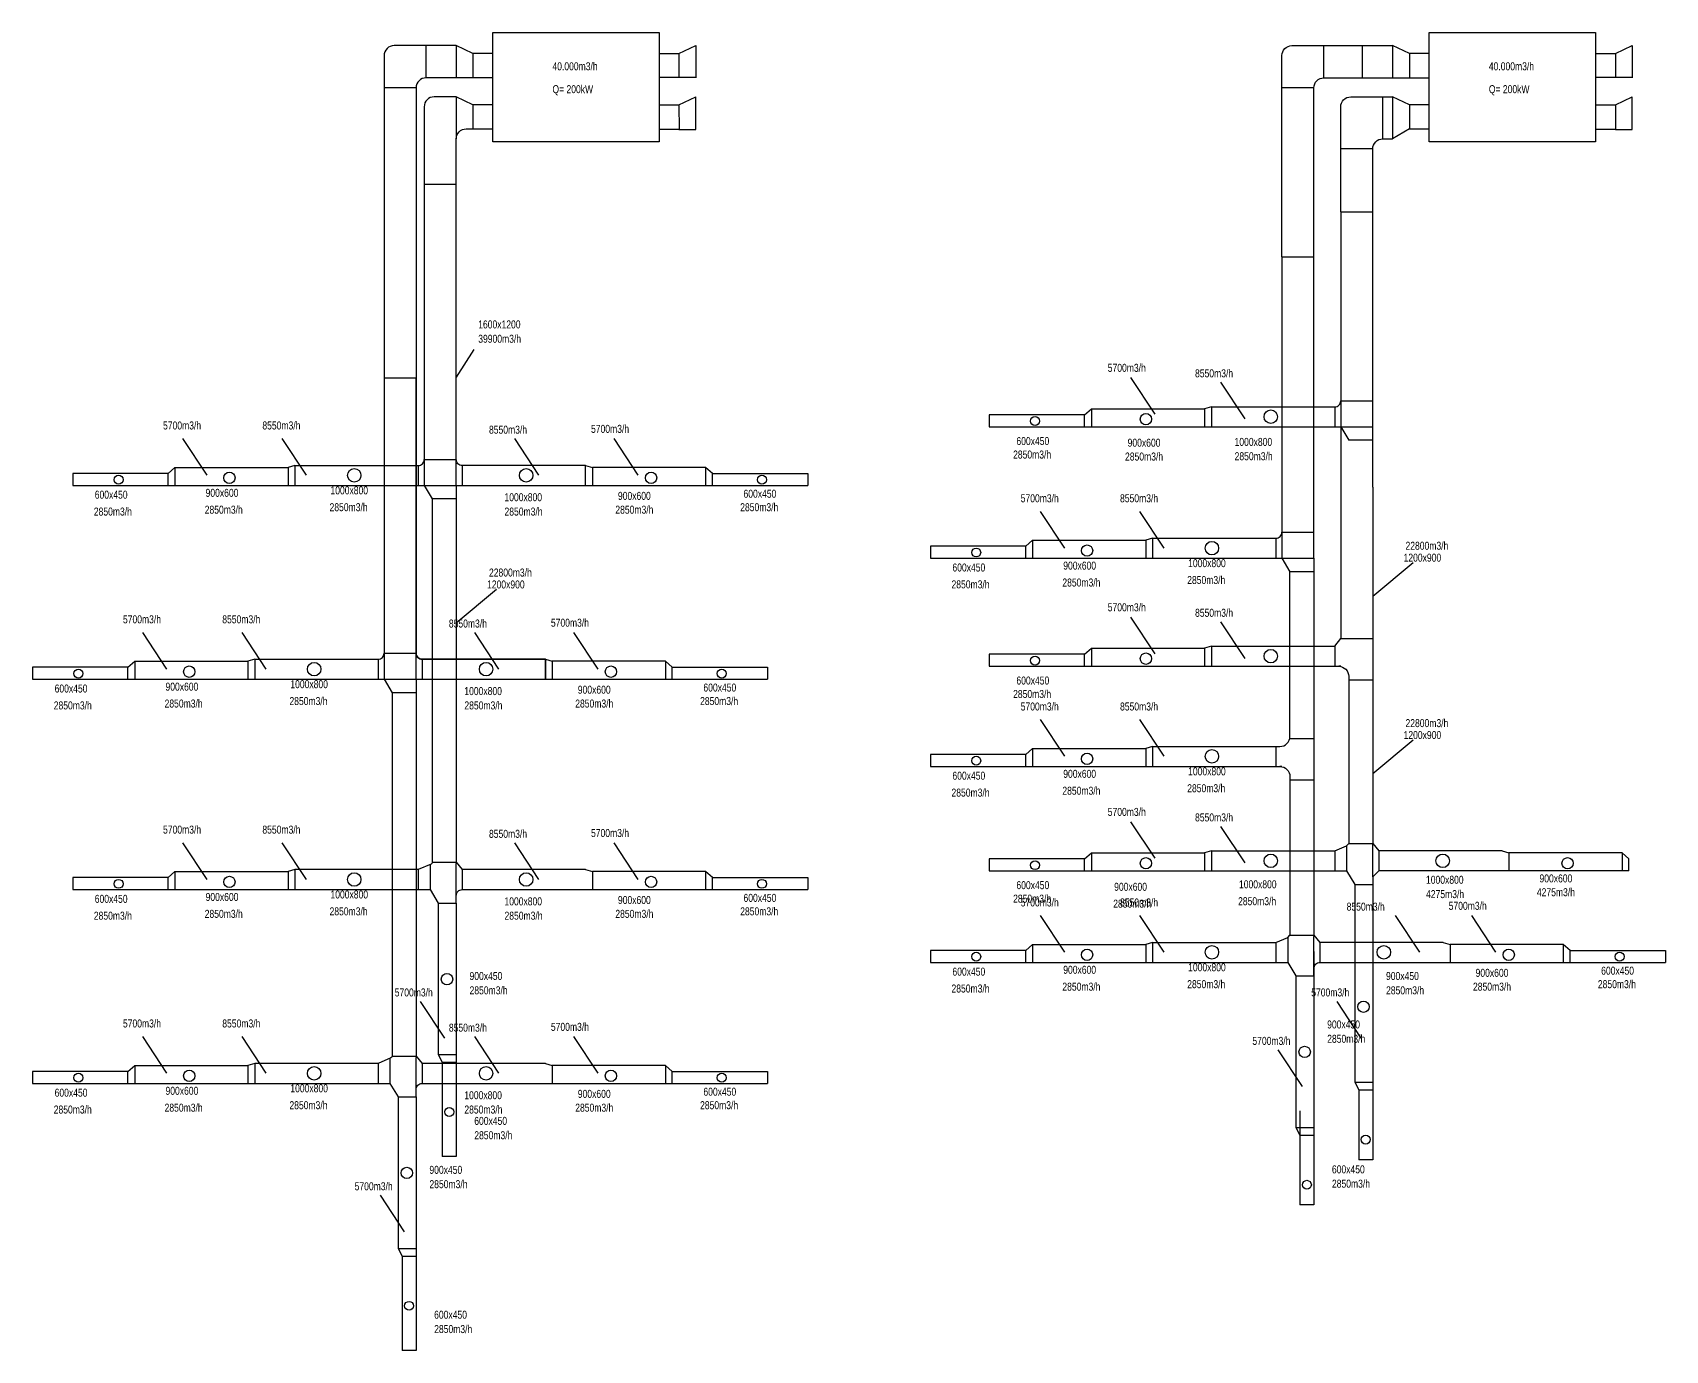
# Model space of a CAD drawing. Header units: metres. Extents: x 52842 to 69748, y 1819 to 8406.
# Drawn here: x 61585 to 69748, y 1819 to 8406 of the extents above; entities that cross this region are included whole.
import ezdxf

# ---------------------------------------------------------------- set-up
doc = ezdxf.new("R2010")
doc.units = ezdxf.units.M
for name, color, linetype in [('D', 1, 'Continuous'), ('L', 8, 'Continuous'), ('S', 3, 'Continuous'), ('T', 7, 'Continuous'), ('U', 5, 'Continuous')]:
    doc.layers.add(name, color=color, linetype=linetype)

msp = doc.modelspace()

# ---------------------------------------------------------------- linework, layer by layer
at = {"layer": 'D', "color": 1}
for points in [[(63702.9, 8085.1), (63592.9, 8085.1, 0.414213), (63542.9, 8035.1), (63543, 6142.5)], [(68125.3, 7511.1), (68125.3, 8035.1, -0.414214), (68175.3, 8085.1), (68384.7, 8085.1)], [(64349.3, 6142.5), (64349.3, 6242.5), (63733, 6242.5, -0.414242), (63703, 6272.5), (63702.9, 7875.1, -0.414222), (63752.9, 7925.1), (63886.3, 7925.1)], [(68285.3, 7511.1), (68285.3, 7825.1, -0.414214), (68335.3, 7875.1), (68384.7, 7875.1)], [(64349.3, 6142.5), (64349.3, 6242.5), (63733, 6242.5, -0.414242), (63703, 6272.5), (63703, 7649)], [(67478.5, 6535.6), (68095.3, 6535.6, 0.414214), (68125.3, 6565.6), (68125.3, 6565.5)], [(62896.2, 6242.5), (63513, 6242.5, 0.414214), (63543, 6272.5), (63543, 6272.5)], [(63583, 6075.5), (63583, 4258.9, -0.299827), (63576.9, 4249.7), (63513, 4222.2), (62896.2, 4222.2)], [(68125.3, 5238.5), (68115.3, 5238.5, -0.414214), (68165.3, 5188.5), (68165.3, 5171.5)], [(63703, 4055.3), (63703, 4092.3, -0.414214), (63733, 4122.3), (65460.2, 4122.3)]]:
    msp.add_lwpolyline(points, format="xyb", dxfattribs=at)
for points in [[(63786.6, 8045.1), (63702.9, 8085.1)], [(63702.9, 8085.1), (63702.9, 7875.1)], [(68335.3, 7875.1), (68335.3, 8085.1)], [(68468.3, 8045.1), (68384.7, 8085.1)], [(68384.7, 8085.1), (68384.7, 7875.1)], [(63886.6, 8045.1), (63786.6, 8045.1)], [(63786.6, 8045.1), (63786.6, 7925.1)], [(68568.3, 8045.1), (68468.3, 8045.1)], [(68468.3, 8045.1), (68468.3, 7925.1)], [(68468.3, 7925.1), (68384.7, 7875.1)], [(68468.3, 7925.1), (68568, 7925.1)], [(68285.3, 7825.1), (68125.3, 7825.1)], [(63543, 7649), (63543, 6142.5)], [(63543, 7649), (63703, 7649)], [(68125.3, 7511.1), (68125.3, 5377.8)], [(68125.3, 7511.1), (68285.3, 7511.1)], [(68285.3, 6134.6), (68285.3, 7511.1)], [(67478.5, 6535.6), (67444.7, 6525.6)], [(67478.5, 6535.6), (67478.5, 6435.6)], [(68095.3, 6535.5), (68095.3, 6435.6)], [(68125.3, 6565.6), (68285.3, 6565.6)], [(68285.3, 6435.6), (68285.3, 6565.5)], [(66844.6, 6495.6), (66368.1, 6495.6)], [(66368.1, 6495.6), (66368.1, 6435.6)], [(66844.6, 6495.6), (66878.5, 6525.6)], [(66844.6, 6435.6), (66844.6, 6495.6)], [(66878.5, 6525.6), (67444.7, 6525.6)], [(66878.5, 6525.6), (66878.5, 6435.6)], [(67444.7, 6525.6), (67444.7, 6435.6)], [(66368.1, 6435.6), (68125.3, 6435.6)], [(68125.3, 6435.6), (68165.3, 6368.6)], [(68125.3, 6435.6), (68285.3, 6435.6)], [(68285.3, 6368.6), (68165.3, 6368.6)], [(62262.3, 6202.5), (62296.1, 6232.5)], [(62296.1, 6232.5), (62862.4, 6232.5)], [(62296.1, 6232.5), (62296.1, 6142.5)], [(62896.2, 6242.5), (62862.4, 6232.5)], [(62862.4, 6232.5), (62862.4, 6142.5)], [(62896.2, 6242.5), (62896.2, 6142.5)], [(63513, 6242.5), (63513, 6142.5)], [(63543, 6272.5), (63703, 6272.5)], [(63703, 6142.5), (63703, 6272.5)], [(63733, 6242.5), (63733, 6142.5)], [(64349.8, 6242.5), (64383.6, 6232.5)], [(64949.8, 6232.5), (64383.6, 6232.5)], [(64383.6, 6232.5), (64383.6, 6142.5)], [(64983.7, 6202.5), (64949.8, 6232.5)], [(64949.8, 6232.5), (64949.8, 6142.5)], [(62262.3, 6202.5), (61785.8, 6202.5)], [(61785.8, 6202.5), (61785.8, 6142.5)], [(61785.8, 6142.5), (63543, 6142.5)], [(62262.3, 6142.5), (62262.3, 6202.5)], [(63543, 6142.5), (63583, 6075.5)], [(63543, 6142.5), (63703, 6142.5)], [(63703, 6142.5), (65460.2, 6142.5)], [(63703, 6142.5), (63703, 4252.2)], [(64983.7, 6142.5), (64983.7, 6202.5)], [(64983.7, 6202.5), (65460.2, 6202.5)], [(65460.2, 6202.5), (65460.2, 6142.5)], [(68285.3, 6134.6), (68285.3, 4352.2)], [(63703, 6075.5), (63583, 6075.5)], [(66844.6, 5298.5), (66878.5, 5328.5)], [(66878.5, 5328.5), (67444.7, 5328.5)], [(66878.5, 5328.5), (66878.5, 5238.5)], [(67478.5, 5338.5), (67444.7, 5328.5)], [(67444.7, 5328.5), (67444.7, 5238.5)], [(67478.5, 5338.5), (68095.3, 5338.5), (68125.3, 5377.8), (68165.3, 5377.8)], [(67478.5, 5338.5), (67478.5, 5238.5)], [(68095.3, 5338.5), (68095.3, 5238.5)], [(68165.3, 5377.8), (68285.3, 5377.8)], [(66844.6, 5298.5), (66368.1, 5298.5)], [(66368.1, 5298.5), (66368.1, 5238.5)], [(66368.1, 5238.5), (68125.3, 5238.5)], [(66844.6, 5238.5), (66844.6, 5298.5)], [(68165.3, 5171.5), (68165.3, 4352.2)], [(68165.3, 5171.5), (68285.3, 5171.5)], [(67478.5, 4315.6), (68095.3, 4315.6), (68154.3, 4340.9), (68165.3, 4352.2)], [(68154.3, 4340.9), (68154.3, 4215.6)], [(68165.3, 4352.2), (68285.3, 4352.2)], [(68285.3, 4185.6), (68285.3, 4352.2)], [(68285.3, 4352.2), (68315.3, 4315.6)], [(63572, 4247.6), (63572, 4122.3)], [(63583, 4258.9), (63703, 4258.9)], [(63703, 4258.9), (63733, 4222.2)], [(63703, 4092.3), (63703, 4252.2)], [(66844.6, 4275.6), (66368.1, 4275.6)], [(66368.1, 4275.6), (66368.1, 4215.6)], [(66844.6, 4275.6), (66878.5, 4305.6)], [(66844.6, 4215.6), (66844.6, 4275.6)], [(66878.5, 4305.6), (67444.7, 4305.6)], [(66878.5, 4305.6), (66878.5, 4215.6)], [(67478.5, 4315.6), (67444.7, 4305.6)], [(67444.7, 4305.6), (67444.7, 4215.6)], [(67478.5, 4315.6), (67478.5, 4215.6)], [(68095.3, 4315.6), (68095.3, 4215.6)], [(68315.3, 4315.6), (68315.3, 4215.6)], [(68932.1, 4315.6), (68315.3, 4315.6)], [(68932.1, 4315.6), (68965.9, 4305.6)], [(69532.2, 4305.6), (68965.9, 4305.6)], [(68965.9, 4305.6), (68965.9, 4215.6)], [(69566, 4275.6), (69532.2, 4305.6)], [(69532.2, 4305.6), (69532.2, 4215.6)], [(69566, 4215.6), (69566, 4275.6)], [(62262.3, 4182.3), (61785.8, 4182.3)], [(61785.8, 4182.3), (61785.8, 4122.3)], [(62262.3, 4182.3), (62296.1, 4212.3)], [(62262.3, 4122.3), (62262.3, 4182.3)], [(62296.1, 4212.3), (62862.4, 4212.3)], [(62296.1, 4212.3), (62296.1, 4122.3)], [(62896.2, 4222.3), (62862.4, 4212.3)], [(62862.4, 4212.3), (62862.4, 4122.3)], [(62896.2, 4222.3), (62896.2, 4122.3)], [(63513, 4222.2), (63513, 4122.3)], [(64349.8, 4222.3), (63732.9, 4222.3)], [(63733, 4222.2), (63733, 4122.3)], [(64349.8, 4222.3), (64383.6, 4212.3)], [(64949.8, 4212.3), (64383.6, 4212.3)], [(64383.6, 4212.3), (64383.6, 4122.3)], [(64983.7, 4182.3), (64949.8, 4212.3)], [(64949.8, 4212.3), (64949.8, 4122.3)], [(64983.7, 4122.3), (64983.7, 4182.3)], [(64983.7, 4182.3), (65460.2, 4182.3)], [(65460.2, 4182.3), (65460.2, 4122.3)], [(66368.1, 4215.6), (68154.3, 4215.6)], [(68154.3, 4215.6), (68195.3, 4148.6)], [(69566, 4215.6), (68315.3, 4215.6), (68285.3, 4185.6)], [(68285.3, 4185.6), (68285.3, 4148.6)], [(61785.8, 4122.3), (63572, 4122.3)], [(63572, 4122.3), (63613, 4055.3)], [(68195.3, 4148.6), (68285.3, 4148.6)], [(68195.3, 4148.6), (68195.3, 3159.4), (68215.3, 3121.4)], [(68285.3, 4148.6), (68285.3, 2772.1)], [(63613, 4055.3), (63703, 4055.3)], [(63613, 4055.3), (63613, 3297.3), (63633, 3259.2)], [(63703, 4055.3), (63703, 2788.2)], [(63613, 3297.3), (63703, 3297.3)], [(63633, 3259.2), (63633, 2788.2)], [(63633, 3259.2), (63703, 3259.2)], [(68195.3, 3159.4), (68285.3, 3159.4)], [(68215.3, 3121.4), (68215.3, 2772.1)], [(68215.3, 3121.4), (68285.3, 3121.4)], [(63703, 2788.2), (63633, 2788.2)], [(68285.3, 2772.1), (68215.3, 2772.1)]]:
    msp.add_lwpolyline(points, dxfattribs=at)
for centre, radius in [((66597, 6464.5), 22.4), ((67151.2, 6473.9), 28.4), ((67775.5, 6486.2), 33.7), ((62568.9, 6180.8), 28.4), ((63193.1, 6193.2), 33.7), ((64052.8, 6193.2), 33.7), ((64677.1, 6180.8), 28.4), ((62014.7, 6171.4), 22.4), ((65231.3, 6171.4), 22.4), ((67775.5, 5289.2), 33.7), ((66597, 5267.4), 22.4), ((67151.2, 5276.8), 28.4), ((66597, 4244.5), 22.4), ((67151.2, 4253.9), 28.4), ((67775.5, 4266.3), 33.7), ((68635.2, 4266.3), 33.7), ((69259.4, 4253.9), 28.4), ((62014.7, 4151.2), 22.4), ((62568.9, 4160.5), 28.4), ((63193.1, 4172.9), 33.7), ((64052.8, 4172.9), 33.7), ((64677.1, 4160.5), 28.4), ((65231.3, 4151.2), 22.4), ((63656.8, 3674.8), 28.4), ((68239.1, 3537), 28.4), ((63667.9, 3010.7), 22.4), ((68250.2, 2872.9), 22.4)]:
    msp.add_circle(centre, radius, dxfattribs=at)
at = {"layer": 'L', "color": 1}
for points in [[(63791.3, 6822.9), (63703, 6684)], [(67196.7, 6498.8), (67075.9, 6681.9)], [(67646.7, 6475.4), (67525.9, 6658.5)], [(62457.2, 6193.6), (62336.4, 6376.7)], [(62953.9, 6193.6), (62833, 6376.7)], [(64116.6, 6193.6), (63995.8, 6376.7)], [(64613.3, 6193.6), (64492.4, 6376.7)], [(68487.2, 5756.6), (68285.3, 5587.6)], [(63904.9, 5622.7), (63703, 5453.7)], [(67196.7, 5301.7), (67075.9, 5484.8)], [(67646.7, 5278.4), (67525.9, 5461.4)], [(68487.2, 4870), (68285.3, 4701)], [(67196.7, 4278.8), (67075.9, 4461.9)], [(67646.7, 4255.5), (67525.9, 4438.5)], [(62457.2, 4173.4), (62336.4, 4356.5)], [(62953.9, 4173.4), (62833, 4356.5)], [(64116.6, 4173.4), (63995.8, 4356.5)], [(64613.3, 4173.4), (64492.4, 4356.5)], [(63645.3, 3380.5), (63524.4, 3563.6)], [(68227.6, 3380.5), (68106.8, 3563.6)]]:
    msp.add_lwpolyline(points, dxfattribs=at)
at = {"layer": 'L', "color": 5}
for points in [[(66745.3, 5829.7), (66624.5, 6012.7)], [(67242, 5829.7), (67121.1, 6012.7)], [(62256.6, 5224.6), (62135.8, 5407.7)], [(62753.3, 5224.6), (62632.5, 5407.7)], [(63916, 5224.6), (63795.2, 5407.7)], [(64412.7, 5224.6), (64291.8, 5407.7)], [(66745.3, 4788.9), (66624.5, 4971.9)], [(67242, 4788.9), (67121.1, 4971.9)], [(66745.3, 3809.4), (66624.5, 3992.5)], [(67242, 3809.4), (67121.1, 3992.5)], [(68520.2, 3809.4), (68399.4, 3992.5)], [(68901.3, 3809.4), (68780.5, 3992.5)], [(62256.6, 3204.4), (62135.8, 3387.5)], [(62753.3, 3204.4), (62632.5, 3387.5)], [(63916, 3204.4), (63795.2, 3387.5)], [(64412.7, 3204.4), (64291.8, 3387.5)], [(67933.3, 3138.4), (67812.5, 3321.4)], [(63444.7, 2411.5), (63323.9, 2594.6)]]:
    msp.add_lwpolyline(points, dxfattribs=at)
at = {"layer": 'S', "color": 1}
for points in [[(63886.3, 8406.1), (64717, 8406.1), (64717, 7861), (63886.3, 7861)], [(68568, 8406.1), (69398.8, 8406.1), (69398.8, 7861), (68568, 7861)]]:
    msp.add_lwpolyline(points, close=True, dxfattribs=at)
at = {"layer": 'S', "color": 5}
for points in [[(64816.7, 8301.3), (64900.4, 8341.3)], [(64900.4, 8341.3), (64900.3, 8180.4)], [(69498.5, 8301.3), (69582.1, 8341.3)], [(69582.1, 8341.3), (69582.1, 8180.4)], [(64716.7, 8301.3), (64816.7, 8301.3)], [(64816.7, 8301.3), (64816.7, 8181.3)], [(69398.5, 8301.3), (69498.5, 8301.3)], [(69498.5, 8301.3), (69498.5, 8181.3)], [(64900.3, 8181.3), (64717, 8181.3)], [(69582.1, 8181.3), (69398.8, 8181.3)]]:
    msp.add_lwpolyline(points, dxfattribs=at)
at = {"layer": 'S', "color": 1}
for points in [[(64816.7, 8045.1), (64900.4, 8085.1)], [(64816.7, 7922.6), (64900.4, 7922.6), (64900.4, 8085.1)], [(69498.5, 8045.1), (69582.1, 8085.1)], [(69498.5, 7922.6), (69582.1, 7922.6), (69582.1, 8085.1)], [(64716.7, 8045.1), (64816.7, 8045.1)], [(64816.7, 8045.1), (64817, 7922.6)], [(69398.5, 8045.1), (69498.5, 8045.1)], [(69498.5, 8045.1), (69498.8, 7922.6)], [(64817, 7922.6), (64717, 7922.6)], [(69498.8, 7922.6), (69398.8, 7922.6)]]:
    msp.add_lwpolyline(points, dxfattribs=at)
at = {"layer": 'U', "color": 5}
for points in [[(63702.9, 8341.3), (63392.3, 8341.2, 0.414214), (63342.3, 8291.2), (63342.4, 5173.5)], [(67831.1, 7285), (67831.1, 8291.2, -0.414203), (67881.1, 8341.2), (68234.1, 8341.2)], [(63886.3, 8180.4), (63552.3, 8180.4, 0.414214), (63502.3, 8130.4), (63502.4, 5303.5, 0.414242), (63532.4, 5273.5), (64148.7, 5273.5), (64148.7, 5173.5)], [(67991.1, 7285), (67991.1, 8130.4, -0.414203), (68041.1, 8180.4), (68234.1, 8180.4)], [(64148.7, 5173.5), (64148.7, 5273.5), (63532.4, 5273.5, -0.414242), (63502.4, 5303.5), (63502.4, 6680)], [(67184.3, 5878.6), (67801.1, 5878.6, 0.414214), (67831.1, 5908.6), (67831.1, 5908.5)], [(67184.3, 4837.8), (67821.1, 4837.8, 0.414214), (67871.1, 4887.8), (67871.1, 5711.5)], [(62695.6, 5273.5), (63312.4, 5273.5, 0.414214), (63342.4, 5303.5), (63342.4, 5303.5)], [(63382.4, 5106.5), (63382.4, 3289.9, -0.299827), (63376.4, 3280.7), (63312.4, 3253.2), (62695.6, 3253.2)], [(67831.1, 4737.7), (67821.1, 4737.7, -0.414214), (67871.1, 4687.7), (67871.1, 4670.7)], [(67991.1, 3691.3), (67991.1, 3728.3, -0.414214), (68021.1, 3758.3), (69748.3, 3758.3)], [(63502.4, 3086.3), (63502.4, 3123.3, -0.414214), (63532.4, 3153.3), (65259.6, 3153.3)]]:
    msp.add_lwpolyline(points, format="xyb", dxfattribs=at)
for points in [[(63552.3, 8180.4), (63552.3, 8341.2)], [(63786.6, 8301.3), (63702.9, 8341.3)], [(63702.9, 8341.3), (63702.9, 8180.4)], [(68041.1, 8180.4), (68041.1, 8341.2)], [(68234.1, 8341.2), (68384.7, 8341.3)], [(68234.1, 8180.4), (68234.1, 8341.2)], [(68468.3, 8301.3), (68384.7, 8341.3)], [(68384.7, 8341.3), (68384.7, 8180.4)], [(63886.6, 8301.3), (63786.6, 8301.3)], [(63786.6, 8301.3), (63786.6, 8181.3)], [(68568.3, 8301.3), (68468.3, 8301.3)], [(68468.3, 8301.3), (68468.3, 8181.3)], [(68234.1, 8180.4), (68384.7, 8180.4)], [(68384.7, 8180.4), (68468.3, 8180.4)], [(68468.3, 8180.4), (68568, 8180.4)], [(63502.3, 8130.4), (63342.3, 8130.4)], [(67991.1, 8130.4), (67831.1, 8130.4)], [(67831.1, 7285), (67831.1, 5778.5)], [(67831.1, 7285), (67991.1, 7285)], [(67991.1, 5908.5), (67991.1, 7285)], [(63342.4, 6680), (63342.4, 5173.5)], [(63342.4, 6680), (63502.4, 6680)], [(67184.3, 5878.6), (67150.5, 5868.5)], [(67184.3, 5878.6), (67184.3, 5778.5)], [(67801.1, 5878.5), (67801.1, 5778.5)], [(67831.1, 5908.6), (67991.1, 5908.6)], [(67991.1, 5778.5), (67991.1, 5908.5)], [(66550.3, 5838.5), (66073.9, 5838.5)], [(66073.9, 5838.5), (66073.9, 5778.5)], [(66550.3, 5838.5), (66584.2, 5868.5)], [(66550.3, 5778.5), (66550.3, 5838.5)], [(66584.2, 5868.5), (67150.5, 5868.5)], [(66584.2, 5868.5), (66584.2, 5778.5)], [(67150.5, 5868.5), (67150.5, 5778.5)], [(66073.9, 5778.5), (67831.1, 5778.5)], [(67831.1, 5778.5), (67871.1, 5711.5)], [(67831.1, 5778.5), (67991.1, 5778.5)], [(67991.1, 5778.5), (67991.1, 3888.2)], [(67991.1, 5711.5), (67871.1, 5711.5)], [(62061.7, 5233.5), (61585.2, 5233.5)], [(61585.2, 5233.5), (61585.2, 5173.5)], [(62061.7, 5233.5), (62095.6, 5263.5)], [(62061.7, 5173.5), (62061.7, 5233.5)], [(62095.6, 5263.5), (62661.8, 5263.5)], [(62095.6, 5263.5), (62095.6, 5173.5)], [(62695.6, 5273.5), (62661.8, 5263.5)], [(62661.8, 5263.5), (62661.8, 5173.5)], [(62695.6, 5273.5), (62695.6, 5173.5)], [(63312.4, 5273.5), (63312.4, 5173.5)], [(63342.4, 5303.5), (63502.4, 5303.5)], [(63502.4, 5173.5), (63502.4, 5303.5)], [(63532.4, 5273.5), (63532.4, 5173.5)], [(64149.2, 5273.5), (64183, 5263.5)], [(64749.3, 5263.5), (64183, 5263.5)], [(64183, 5263.5), (64183, 5173.5)], [(64783.1, 5233.5), (64749.3, 5263.5)], [(64749.3, 5263.5), (64749.3, 5173.5)], [(64783.1, 5173.5), (64783.1, 5233.5)], [(64783.1, 5233.5), (65259.6, 5233.5)], [(65259.6, 5233.5), (65259.6, 5173.5)], [(61585.2, 5173.5), (63342.4, 5173.5)], [(63342.4, 5173.5), (63382.4, 5106.5)], [(63342.4, 5173.5), (63502.4, 5173.5)], [(63502.4, 5173.5), (65259.6, 5173.5)], [(63502.4, 5173.5), (63502.4, 3283.2)], [(63502.4, 5106.5), (63382.4, 5106.5)], [(66550.3, 4797.7), (66584.2, 4827.7)], [(66584.2, 4827.7), (67150.5, 4827.7)], [(66584.2, 4827.7), (66584.2, 4737.7)], [(67184.3, 4837.8), (67150.5, 4827.7)], [(67150.5, 4827.7), (67150.5, 4737.7)], [(67184.3, 4837.8), (67184.3, 4737.7)], [(67801.1, 4837.7), (67801.1, 4737.7)], [(67871.1, 4877), (67991.1, 4877)], [(66550.3, 4797.7), (66073.9, 4797.7)], [(66073.9, 4797.7), (66073.9, 4737.7)], [(66073.9, 4737.7), (67831.1, 4737.7)], [(66550.3, 4737.7), (66550.3, 4797.7)], [(67871.1, 4670.7), (67871.1, 3894.9)], [(67871.1, 4670.7), (67991.1, 4670.7)], [(66550.3, 3818.3), (66584.2, 3848.3)], [(66584.2, 3848.3), (67150.5, 3848.3)], [(66584.2, 3848.3), (66584.2, 3758.3)], [(67184.3, 3858.3), (67150.5, 3848.3)], [(67150.5, 3848.3), (67150.5, 3758.3)], [(67184.3, 3858.3), (67801.1, 3858.2), (67860.1, 3883.6), (67871.1, 3894.9)], [(67184.3, 3858.3), (67184.3, 3758.3)], [(67801.1, 3858.2), (67801.1, 3758.3)], [(67860.1, 3883.6), (67860.1, 3758.3)], [(67871.1, 3894.9), (67991.1, 3894.9)], [(67991.1, 3894.9), (68021.1, 3858.2)], [(67991.1, 3728.3), (67991.1, 3888.2)], [(68637.9, 3858.3), (68021, 3858.3)], [(68021.1, 3858.2), (68021.1, 3758.3)], [(68637.9, 3858.3), (68671.6, 3848.3)], [(69237.9, 3848.3), (68671.6, 3848.3)], [(68671.6, 3848.3), (68671.6, 3758.3)], [(69271.8, 3818.3), (69237.9, 3848.3)], [(69237.9, 3848.3), (69237.9, 3758.3)], [(66550.3, 3818.3), (66073.9, 3818.3)], [(66073.9, 3818.3), (66073.9, 3758.3)], [(66073.9, 3758.3), (67860.1, 3758.3)], [(66550.3, 3758.3), (66550.3, 3818.3)], [(67860.1, 3758.3), (67901.1, 3691.3)], [(67991.1, 3813.1), (67991.1, 2546)], [(69271.8, 3758.3), (69271.8, 3818.3)], [(69271.8, 3818.3), (69748.3, 3818.3)], [(69748.3, 3818.3), (69748.3, 3758.3)], [(67901.1, 3691.3), (67991.1, 3691.3)], [(67901.1, 3691.3), (67901.1, 2933.3), (67921.1, 2895.2)], [(63371.4, 3278.6), (63371.4, 3153.3)], [(63382.4, 3289.9), (63502.4, 3289.9)], [(63502.4, 3289.9), (63532.4, 3253.2)], [(63502.4, 3123.3), (63502.4, 3283.2)], [(62061.7, 3213.3), (61585.2, 3213.3)], [(61585.2, 3213.3), (61585.2, 3153.3)], [(62061.7, 3213.3), (62095.6, 3243.3)], [(62061.7, 3153.3), (62061.7, 3213.3)], [(62095.6, 3243.3), (62661.8, 3243.3)], [(62095.6, 3243.3), (62095.6, 3153.3)], [(62695.6, 3253.3), (62661.8, 3243.3)], [(62661.8, 3243.3), (62661.8, 3153.3)], [(62695.6, 3253.3), (62695.6, 3153.3)], [(63312.4, 3253.2), (63312.4, 3153.3)], [(64149.2, 3253.3), (63532.4, 3253.3)], [(63532.4, 3253.2), (63532.4, 3153.3)], [(64149.2, 3253.3), (64183, 3243.3)], [(64749.3, 3243.3), (64183, 3243.3)], [(64183, 3243.3), (64183, 3153.3)], [(64783.1, 3213.3), (64749.3, 3243.3)], [(64749.3, 3243.3), (64749.3, 3153.3)], [(64783.1, 3153.3), (64783.1, 3213.3)], [(64783.1, 3213.3), (65259.6, 3213.3)], [(65259.6, 3213.3), (65259.6, 3153.3)], [(61585.2, 3153.3), (63371.4, 3153.3)], [(63371.4, 3153.3), (63412.4, 3086.3)], [(63412.4, 3086.3), (63502.4, 3086.3)], [(63412.4, 3086.3), (63412.4, 2328.3), (63432.4, 2290.2)], [(63502.4, 3086.3), (63502.4, 1819.2)], [(67921.1, 3017), (67921.1, 2546)], [(67901.1, 2933.3), (67991.1, 2933.3)], [(67921.1, 2895.2), (67991.1, 2895.2)], [(67991.1, 2546), (67921.1, 2546)], [(63412.4, 2328.3), (63502.4, 2328.3)], [(63432.4, 2290.2), (63432.4, 1819.2)], [(63432.4, 2290.2), (63502.4, 2290.2)], [(63502.4, 1819.2), (63432.4, 1819.2)]]:
    msp.add_lwpolyline(points, dxfattribs=at)
for centre, radius in [((66302.7, 5807.5), 22.4), ((66857, 5816.8), 28.4), ((67481.2, 5829.2), 33.7), ((61814.1, 5202.4), 22.4), ((62368.3, 5211.8), 28.4), ((62992.6, 5224.2), 33.7), ((63852.3, 5224.2), 33.7), ((64476.5, 5211.8), 28.4), ((65030.7, 5202.4), 22.4), ((67481.2, 4788.4), 33.7), ((66302.7, 4766.7), 22.4), ((66857, 4776), 28.4), ((67481.2, 3809), 33.7), ((68340.9, 3809), 33.7), ((66302.7, 3787.2), 22.4), ((66857, 3796.6), 28.4), ((68965.2, 3796.6), 28.4), ((69519.4, 3787.2), 22.4), ((67944.9, 3310.9), 28.4), ((61814.1, 3182.2), 22.4), ((62368.3, 3191.5), 28.4), ((62992.6, 3203.9), 33.7), ((63852.3, 3203.9), 33.7), ((64476.5, 3191.5), 28.4), ((65030.7, 3182.2), 22.4), ((63456.2, 2705.8), 28.4), ((67955.9, 2646.7), 22.4), ((63467.3, 2041.7), 22.4)]:
    msp.add_circle(centre, radius, dxfattribs=at)

# ---------------------------------------------------------------- texts
at = {"layer": 'T', "color": 1, "width": 0.8}
for s, p in [('40.000m3/h', (64184, 8218)), ('40.000m3/h', (68865.8, 8218)), ('Q= 200kW', (64184, 8103.6)), ('Q= 200kW', (68865.8, 8103.6)), ('1600x1200', (63812.9, 6927.7)), ('39900m3/h', (63813.1, 6856)), ('5700m3/h', (66960.4, 6710.7)), ('8550m3/h', (67396.9, 6683.2)), ('5700m3/h', (62237.2, 6422.5)), ('8550m3/h', (62733.8, 6422.5)), ('8550m3/h', (63866.8, 6401.4)), ('5700m3/h', (64376.9, 6405.5)), ('600x450', (66503.8, 6344.6)), ('900x600', (67059.8, 6336.3)), ('1000x800', (67594.5, 6340.3)), ('2850m3/h', (66487.2, 6277.2)), ('2850m3/h', (67046.8, 6267.2)), ('2850m3/h', (67594.7, 6268.7)), ('900x600', (62449.9, 6085.8)), ('1000x800', (63074.2, 6098.2)), ('600x450', (61895.7, 6076.5)), ('2850m3/h', (62445.4, 6001.5)), ('2850m3/h', (63069.6, 6013.9)), ('1000x800', (63944.1, 6063.8)), ('2850m3/h', (64498.5, 6001.5)), ('900x600', (64511.5, 6070.6)), ('2850m3/h', (65122.8, 6013.9)), ('600x450', (65139.3, 6081.3)), ('2850m3/h', (61891.1, 5992.1)), ('2850m3/h', (63944.3, 5992.1)), ('1200x900', (68439.5, 5761.7)), ('22800m3/h', (68449.1, 5821.2)), ('22800m3/h', (63866.8, 5687.3)), ('1200x900', (63857.1, 5627.8)), ('5700m3/h', (66960.4, 5513.6)), ('8550m3/h', (67396.9, 5486.1)), ('600x450', (66503.8, 5147.5)), ('2850m3/h', (66487.2, 5080.1)), ('1200x900', (68439.5, 4875.1)), ('22800m3/h', (68449.1, 4934.6)), ('5700m3/h', (66960.4, 4490.7)), ('8550m3/h', (67396.9, 4463.2)), ('5700m3/h', (62237.2, 4402.2)), ('8550m3/h', (62733.8, 4402.2)), ('8550m3/h', (63866.8, 4381.2)), ('5700m3/h', (64376.9, 4385.3)), ('600x450', (66503.8, 4124.6)), ('1000x800', (67616.6, 4128.8)), ('1000x800', (68551.6, 4151.5)), ('900x600', (69119, 4158.3)), ('600x450', (61895.7, 4056.2)), ('900x600', (62449.9, 4065.6)), ('1000x800', (63074.2, 4078)), ('1000x800', (63944.1, 4043.5)), ('900x600', (64511.5, 4050.3)), ('600x450', (65139.3, 4061)), ('2850m3/h', (66487.2, 4057.2)), ('900x600', (66992.4, 4116.4)), ('2850m3/h', (67612.1, 4044.4)), ('4275m3/h', (68551.8, 4079.8)), ('4275m3/h', (69106, 4089.2)), ('2850m3/h', (61891.1, 3971.9)), ('2850m3/h', (62445.4, 3981.2)), ('2850m3/h', (63069.6, 3993.6)), ('2850m3/h', (63944.3, 3971.9)), ('2850m3/h', (64498.5, 3981.2)), ('2850m3/h', (65122.8, 3993.6)), ('2850m3/h', (66987.8, 4032)), ('900x450', (63769.4, 3670.5)), ('900x450', (68351.7, 3670.5)), ('5700m3/h', (63395.5, 3588.3)), ('2850m3/h', (63769.6, 3598.8)), ('5700m3/h', (67977.8, 3588.3)), ('2850m3/h', (68351.9, 3598.8)), ('600x450', (63793.1, 2946.2)), ('2850m3/h', (63793.3, 2874.5))]:
    msp.add_text(s, height=40, dxfattribs=at).set_placement(p)
at = {"layer": 'T', "color": 5, "width": 0.8}
for s, p in [('5700m3/h', (66525.2, 6058.5)), ('8550m3/h', (67021.9, 6058.5)), ('600x450', (66183.8, 5712.5)), ('900x600', (66738, 5721.9)), ('1000x800', (67362.3, 5734.2)), ('2850m3/h', (66179.2, 5628.1)), ('2850m3/h', (66733.5, 5637.5)), ('2850m3/h', (67357.7, 5649.9)), ('5700m3/h', (62036.6, 5453.5)), ('8550m3/h', (62533.3, 5453.5)), ('8550m3/h', (63666.2, 5432.4)), ('5700m3/h', (64176.3, 5436.5)), ('600x450', (61695.1, 5107.5)), ('900x600', (62249.4, 5116.8)), ('1000x800', (62873.6, 5129.2)), ('600x450', (64938.8, 5112.3)), ('2850m3/h', (61690.6, 5023.1)), ('2850m3/h', (62244.8, 5032.5)), ('2850m3/h', (62869, 5044.9)), ('2850m3/h', (63743.7, 5023.1)), ('1000x800', (63743.5, 5094.8)), ('2850m3/h', (64298, 5032.5)), ('900x600', (64310.9, 5101.6)), ('2850m3/h', (64922.2, 5044.9)), ('5700m3/h', (66525.2, 5017.7)), ('8550m3/h', (67021.9, 5017.7)), ('600x450', (66183.8, 4671.7)), ('900x600', (66738, 4681.1)), ('1000x800', (67362.3, 4693.5)), ('2850m3/h', (66179.2, 4587.3)), ('2850m3/h', (66733.5, 4596.7)), ('2850m3/h', (67357.7, 4609.1)), ('5700m3/h', (66525.2, 4038.2)), ('8550m3/h', (67021.9, 4038.2)), ('8550m3/h', (68154.9, 4017.2)), ('5700m3/h', (68665, 4021.3)), ('600x450', (66183.8, 3692.2)), ('900x600', (66738, 3701.6)), ('1000x800', (67362.3, 3714)), ('900x600', (68799.6, 3686.3)), ('600x450', (69427.4, 3697)), ('2850m3/h', (66179.2, 3607.9)), ('2850m3/h', (66733.5, 3617.2)), ('2850m3/h', (67357.7, 3629.6)), ('2850m3/h', (68786.6, 3617.2)), ('2850m3/h', (69410.9, 3629.6)), ('5700m3/h', (62036.6, 3433.2)), ('8550m3/h', (62533.3, 3433.2)), ('8550m3/h', (63666.2, 3412.2)), ('5700m3/h', (64176.3, 3416.3)), ('900x450', (68057.4, 3428.3)), ('5700m3/h', (67683.5, 3346.1)), ('2850m3/h', (68057.6, 3356.6)), ('600x450', (61695.1, 3087.2)), ('900x600', (62249.4, 3096.6)), ('1000x800', (62873.6, 3109)), ('1000x800', (63743.5, 3074.5)), ('900x600', (64310.9, 3081.3)), ('600x450', (64938.8, 3092)), ('2850m3/h', (61690.6, 3002.9)), ('2850m3/h', (62244.8, 3012.2)), ('2850m3/h', (62869, 3024.6)), ('2850m3/h', (63743.7, 3002.9)), ('2850m3/h', (64298, 3012.2)), ('2850m3/h', (64922.2, 3024.6)), ('900x450', (63568.8, 2701.5)), ('600x450', (68081.2, 2704)), ('5700m3/h', (63194.9, 2619.3)), ('2850m3/h', (63569, 2629.8)), ('2850m3/h', (68081.4, 2632.3)), ('600x450', (63592.5, 1977.2)), ('2850m3/h', (63592.7, 1905.5))]:
    msp.add_text(s, height=40, dxfattribs=at).set_placement(p)

doc.saveas('drawing.dxf')
